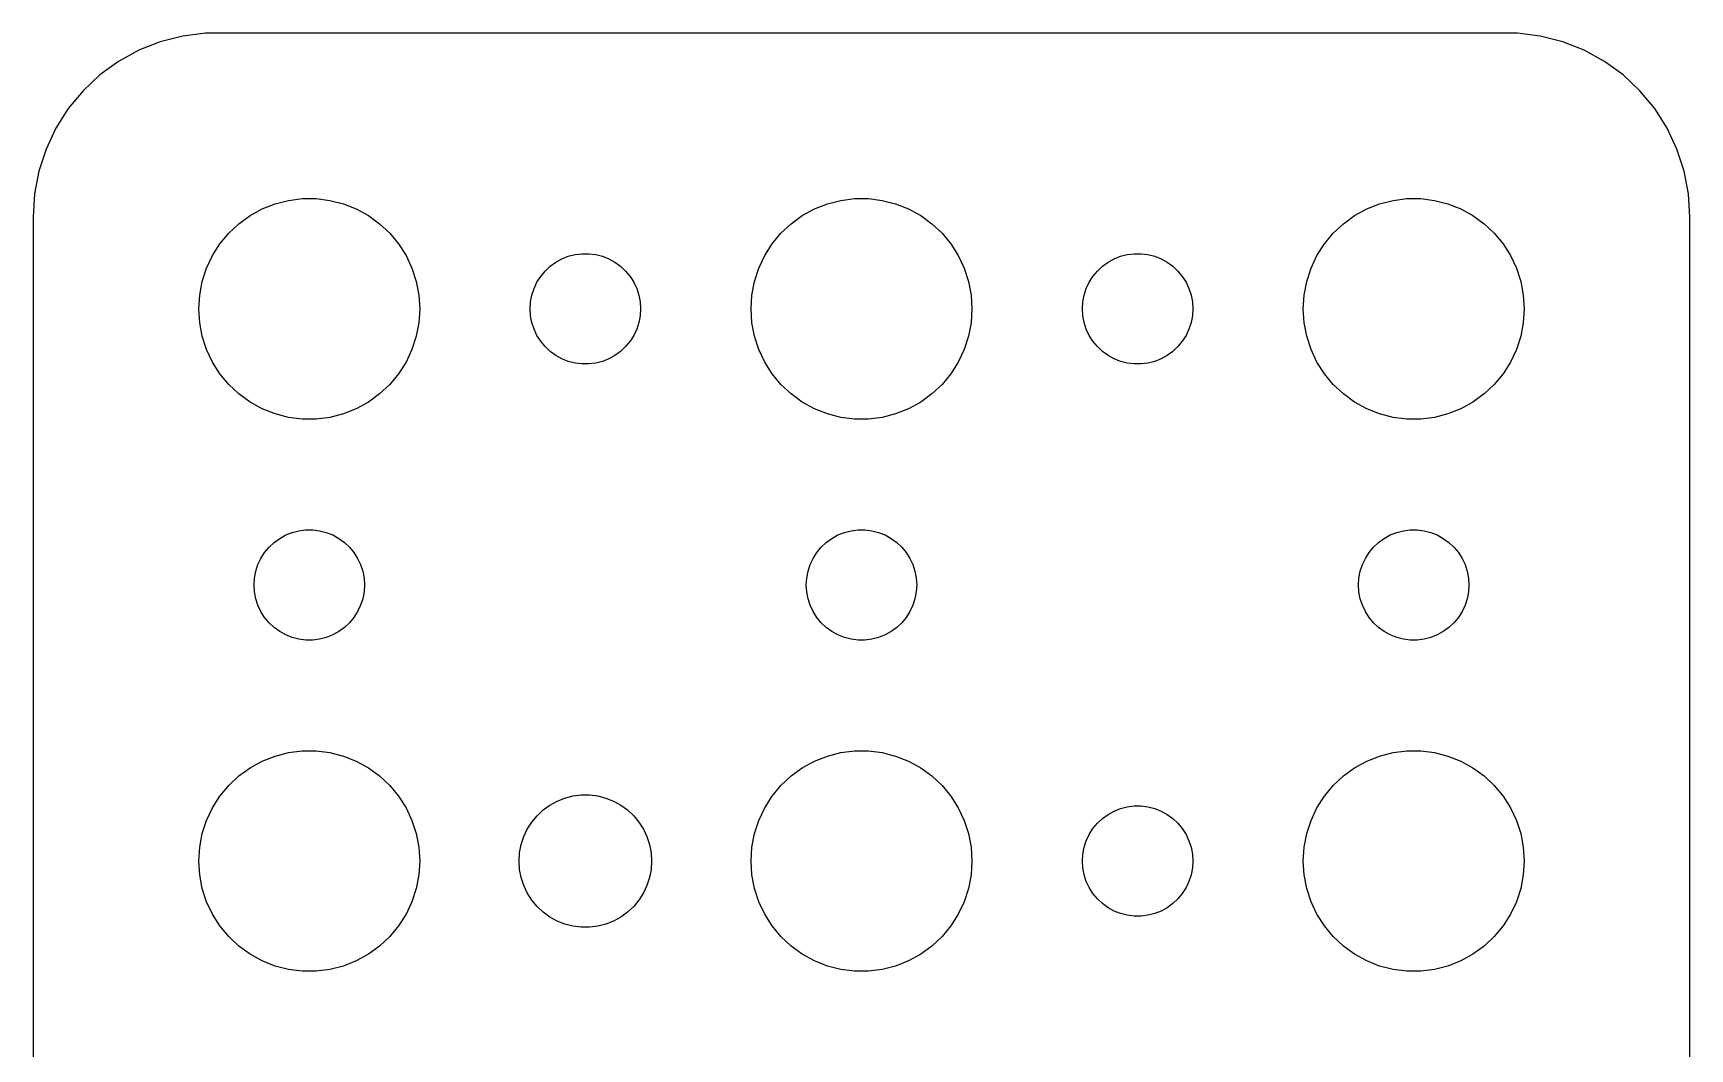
# Model space of a CAD drawing. Header units: metres. Extents: x -22 to 22, y -22 to 244.
# Drawn here: x -22.5 to 22.5, y 78.9 to 106.49 of the extents above; entities that cross this region are included whole.
import ezdxf

# ---------------------------------------------------------------- set-up
doc = ezdxf.new("R2010")
doc.units = ezdxf.units.M

msp = doc.modelspace()

# ---------------------------------------------------------------- linework, layer by layer
for p, q in [((-19.0451, 106.255), (-19.6289, 106.024)), ((-18.4369, 106.411), (-19.0451, 106.255)), ((-17.8139, 106.49), (-18.4369, 106.411)), ((17.8139, 106.49), (-17.8139, 106.49)), ((18.4369, 106.411), (17.8139, 106.49)), ((19.0451, 106.255), (18.4369, 106.411)), ((19.6289, 106.024), (19.0451, 106.255)), ((-19.6289, 106.024), (-20.1791, 105.722)), ((20.1791, 105.722), (19.6289, 106.024)), ((-20.6871, 105.353), (-21.1448, 104.923)), ((-20.1791, 105.722), (-20.6871, 105.353)), ((20.6871, 105.353), (20.1791, 105.722)), ((21.1448, 104.923), (20.6871, 105.353)), ((-21.1448, 104.923), (-21.5451, 104.439)), ((21.5451, 104.439), (21.1448, 104.923)), ((-21.5451, 104.439), (-21.8815, 103.909)), ((21.8815, 103.909), (21.5451, 104.439)), ((-21.8815, 103.909), (-22.1489, 103.341)), ((22.1489, 103.341), (21.8815, 103.909)), ((-22.1489, 103.341), (-22.3429, 102.743)), ((22.3429, 102.743), (22.1489, 103.341)), ((-22.3429, 102.743), (-22.4606, 102.127)), ((22.4606, 102.127), (22.3429, 102.743)), ((-22.4606, 102.127), (-22.5, 101.5)), ((-16.6075, 101.533), (-16.2773, 101.714)), ((-16.2773, 101.714), (-15.927, 101.853)), ((-15.927, 101.853), (-15.5621, 101.947)), ((-15.5621, 101.947), (-15.1884, 101.994)), ((-15.1884, 101.994), (-14.8116, 101.994)), ((-14.8116, 101.994), (-14.4379, 101.947)), ((-14.4379, 101.947), (-14.0729, 101.853)), ((-14.0729, 101.853), (-13.7227, 101.714)), ((-13.7227, 101.714), (-13.3925, 101.533)), ((-1.60747, 101.533), (-1.27733, 101.714)), ((-1.27733, 101.714), (-0.927048, 101.853)), ((-0.927048, 101.853), (-0.562134, 101.947)), ((-0.562134, 101.947), (-0.18837, 101.994)), ((-0.18837, 101.994), (0.18837, 101.994)), ((0.18837, 101.994), (0.562134, 101.947)), ((0.562134, 101.947), (0.927048, 101.853)), ((0.927048, 101.853), (1.27733, 101.714)), ((1.27733, 101.714), (1.60747, 101.533)), ((13.3925, 101.533), (13.7227, 101.714)), ((13.7227, 101.714), (14.0729, 101.853)), ((14.0729, 101.853), (14.4379, 101.947)), ((14.4379, 101.947), (14.8116, 101.994)), ((14.8116, 101.994), (15.1884, 101.994)), ((15.1884, 101.994), (15.5621, 101.947)), ((15.5621, 101.947), (15.927, 101.853)), ((15.927, 101.853), (16.2773, 101.714)), ((16.2773, 101.714), (16.6075, 101.533)), ((22.5, 101.5), (22.4606, 102.127)), ((-22.5, 101.5), (-22.5, 51.5)), ((-17.1869, 101.054), (-16.9123, 101.312)), ((-16.9123, 101.312), (-16.6075, 101.533)), ((-13.3925, 101.533), (-13.0877, 101.312)), ((-13.0877, 101.312), (-12.8131, 101.054)), ((-2.1869, 101.054), (-1.91226, 101.312)), ((-1.91226, 101.312), (-1.60747, 101.533)), ((1.60747, 101.533), (1.91226, 101.312)), ((1.91226, 101.312), (2.1869, 101.054)), ((12.8131, 101.054), (13.0877, 101.312)), ((13.0877, 101.312), (13.3925, 101.533)), ((16.6075, 101.533), (16.9123, 101.312)), ((16.9123, 101.312), (17.1869, 101.054)), ((22.5, 51.5), (22.5, 101.5)), ((-17.427, 100.763), (-17.1869, 101.054)), ((-12.8131, 101.054), (-12.5729, 100.763)), ((-2.42705, 100.763), (-2.1869, 101.054)), ((2.1869, 101.054), (2.42705, 100.763)), ((12.5729, 100.763), (12.8131, 101.054)), ((17.1869, 101.054), (17.427, 100.763)), ((-17.7893, 100.104), (-17.6289, 100.445)), ((-17.6289, 100.445), (-17.427, 100.763)), ((-12.5729, 100.763), (-12.3711, 100.445)), ((-12.3711, 100.445), (-12.2107, 100.104)), ((-8.30373, 100.266), (-8.13866, 100.357)), ((-8.13866, 100.357), (-7.96352, 100.427)), ((-7.96352, 100.427), (-7.78107, 100.473)), ((-7.78107, 100.473), (-7.59418, 100.497)), ((-7.59418, 100.497), (-7.40581, 100.497)), ((-7.40581, 100.497), (-7.21892, 100.473)), ((-7.21892, 100.473), (-7.03647, 100.427)), ((-7.03647, 100.427), (-6.86133, 100.357)), ((-6.86133, 100.357), (-6.69626, 100.266)), ((-2.78932, 100.104), (-2.62891, 100.445)), ((-2.62891, 100.445), (-2.42705, 100.763)), ((2.42705, 100.763), (2.62891, 100.445)), ((2.62891, 100.445), (2.78932, 100.104)), ((6.69626, 100.266), (6.86133, 100.357)), ((6.86133, 100.357), (7.03647, 100.427)), ((7.03647, 100.427), (7.21892, 100.473)), ((7.21892, 100.473), (7.40581, 100.497)), ((7.40581, 100.497), (7.59418, 100.497)), ((7.59418, 100.497), (7.78107, 100.473)), ((7.78107, 100.473), (7.96352, 100.427)), ((7.96352, 100.427), (8.13866, 100.357)), ((8.13866, 100.357), (8.30373, 100.266)), ((12.2107, 100.104), (12.3711, 100.445)), ((12.3711, 100.445), (12.5729, 100.763)), ((17.427, 100.763), (17.6289, 100.445)), ((17.6289, 100.445), (17.7893, 100.104)), ((-17.9057, 99.7461), (-17.7893, 100.104)), ((-12.2107, 100.104), (-12.0942, 99.7461)), ((-8.71352, 99.8817), (-8.59344, 100.027)), ((-8.59344, 100.027), (-8.45613, 100.156)), ((-8.45613, 100.156), (-8.30373, 100.266)), ((-6.69626, 100.266), (-6.54385, 100.156)), ((-6.54385, 100.156), (-6.40654, 100.027)), ((-6.40654, 100.027), (-6.28647, 99.8817)), ((-2.90575, 99.7461), (-2.78932, 100.104)), ((2.78932, 100.104), (2.90575, 99.7461)), ((6.28647, 99.8817), (6.40654, 100.027)), ((6.40654, 100.027), (6.54385, 100.156)), ((6.54385, 100.156), (6.69626, 100.266)), ((8.30373, 100.266), (8.45613, 100.156)), ((8.45613, 100.156), (8.59344, 100.027)), ((8.59344, 100.027), (8.71352, 99.8817)), ((12.0942, 99.7461), (12.2107, 100.104)), ((17.7893, 100.104), (17.9057, 99.7461)), ((-17.9763, 99.376), (-17.9057, 99.7461)), ((-12.0942, 99.7461), (-12.0237, 99.376)), ((-8.95287, 99.373), (-8.89465, 99.5522)), ((-8.89465, 99.5522), (-8.81445, 99.7226)), ((-8.81445, 99.7226), (-8.71352, 99.8817)), ((-6.28647, 99.8817), (-6.18553, 99.7226)), ((-6.18553, 99.7226), (-6.10533, 99.5522)), ((-6.10533, 99.5522), (-6.04712, 99.373)), ((-2.97633, 99.376), (-2.90575, 99.7461)), ((2.90575, 99.7461), (2.97633, 99.376)), ((6.04712, 99.373), (6.10533, 99.5522)), ((6.10533, 99.5522), (6.18553, 99.7226)), ((6.18553, 99.7226), (6.28647, 99.8817)), ((8.71352, 99.8817), (8.81445, 99.7226)), ((8.81445, 99.7226), (8.89465, 99.5522)), ((8.89465, 99.5522), (8.95287, 99.373)), ((12.0237, 99.376), (12.0942, 99.7461)), ((17.9057, 99.7461), (17.9763, 99.376)), ((-18, 99), (-17.9763, 99.376)), ((-17.9763, 98.624), (-18, 99)), ((-12.0237, 99.376), (-12, 99)), ((-12, 99), (-12.0237, 98.624)), ((-9, 99), (-8.98816, 99.188)), ((-8.98816, 98.812), (-9, 99)), ((-8.98816, 99.188), (-8.95287, 99.373)), ((-6.04712, 99.373), (-6.01183, 99.188)), ((-6.01183, 99.188), (-6, 99)), ((-6, 99), (-6.01183, 98.812)), ((-3, 99), (-2.97633, 99.376)), ((-2.97633, 98.624), (-3, 99)), ((2.97633, 99.376), (3, 99)), ((3, 99), (2.97633, 98.624)), ((6, 99), (6.01183, 99.188)), ((6.01183, 98.812), (6, 99)), ((6.01183, 99.188), (6.04712, 99.373)), ((8.95287, 99.373), (8.98816, 99.188)), ((8.98816, 99.188), (9, 99)), ((9, 99), (8.98816, 98.812)), ((12, 99), (12.0237, 99.376)), ((12.0237, 98.624), (12, 99)), ((17.9763, 99.376), (18, 99)), ((18, 99), (17.9763, 98.624)), ((-17.9057, 98.2539), (-17.9763, 98.624)), ((-12.0237, 98.624), (-12.0942, 98.2539)), ((-8.95287, 98.627), (-8.98816, 98.812)), ((-8.89465, 98.4478), (-8.95287, 98.627)), ((-6.04712, 98.627), (-6.10533, 98.4478)), ((-6.01183, 98.812), (-6.04712, 98.627)), ((-2.90575, 98.2539), (-2.97633, 98.624)), ((2.97633, 98.624), (2.90575, 98.2539)), ((6.04712, 98.627), (6.01183, 98.812)), ((6.10533, 98.4478), (6.04712, 98.627)), ((8.95287, 98.627), (8.89465, 98.4478)), ((8.98816, 98.812), (8.95287, 98.627)), ((12.0942, 98.2539), (12.0237, 98.624)), ((17.9763, 98.624), (17.9057, 98.2539)), ((-17.7893, 97.8956), (-17.9057, 98.2539)), ((-12.0942, 98.2539), (-12.2107, 97.8956)), ((-8.81445, 98.2774), (-8.89465, 98.4478)), ((-8.71352, 98.1183), (-8.81445, 98.2774)), ((-8.59344, 97.9732), (-8.71352, 98.1183)), ((-6.28647, 98.1183), (-6.40654, 97.9732)), ((-6.18553, 98.2774), (-6.28647, 98.1183)), ((-6.10533, 98.4478), (-6.18553, 98.2774)), ((-2.78932, 97.8956), (-2.90575, 98.2539)), ((2.90575, 98.2539), (2.78932, 97.8956)), ((6.18553, 98.2774), (6.10533, 98.4478)), ((6.28647, 98.1183), (6.18553, 98.2774)), ((6.40654, 97.9732), (6.28647, 98.1183)), ((8.71352, 98.1183), (8.59344, 97.9732)), ((8.81445, 98.2774), (8.71352, 98.1183)), ((8.89465, 98.4478), (8.81445, 98.2774)), ((12.2107, 97.8956), (12.0942, 98.2539)), ((17.9057, 98.2539), (17.7893, 97.8956)), ((-17.6289, 97.5547), (-17.7893, 97.8956)), ((-12.2107, 97.8956), (-12.3711, 97.5547)), ((-8.45613, 97.8442), (-8.59344, 97.9732)), ((-8.30373, 97.7335), (-8.45613, 97.8442)), ((-8.13866, 97.6427), (-8.30373, 97.7335)), ((-6.69626, 97.7335), (-6.86133, 97.6427)), ((-6.54385, 97.8442), (-6.69626, 97.7335)), ((-6.40654, 97.9732), (-6.54385, 97.8442)), ((-2.62891, 97.5547), (-2.78932, 97.8956)), ((2.78932, 97.8956), (2.62891, 97.5547)), ((6.54385, 97.8442), (6.40654, 97.9732)), ((6.69626, 97.7335), (6.54385, 97.8442)), ((6.86133, 97.6427), (6.69626, 97.7335)), ((8.30373, 97.7335), (8.13866, 97.6427)), ((8.45613, 97.8442), (8.30373, 97.7335)), ((8.59344, 97.9732), (8.45613, 97.8442)), ((12.3711, 97.5547), (12.2107, 97.8956)), ((17.7893, 97.8956), (17.6289, 97.5547)), ((-17.427, 97.2366), (-17.6289, 97.5547)), ((-17.1869, 96.9464), (-17.427, 97.2366)), ((-12.5729, 97.2366), (-12.8131, 96.9464)), ((-12.3711, 97.5547), (-12.5729, 97.2366)), ((-7.96352, 97.5734), (-8.13866, 97.6427)), ((-7.78107, 97.5266), (-7.96352, 97.5734)), ((-7.59418, 97.503), (-7.78107, 97.5266)), ((-7.40581, 97.503), (-7.59418, 97.503)), ((-7.21892, 97.5266), (-7.40581, 97.503)), ((-7.03647, 97.5734), (-7.21892, 97.5266)), ((-6.86133, 97.6427), (-7.03647, 97.5734)), ((-2.42705, 97.2366), (-2.62891, 97.5547)), ((-2.1869, 96.9464), (-2.42705, 97.2366)), ((2.42705, 97.2366), (2.1869, 96.9464)), ((2.62891, 97.5547), (2.42705, 97.2366)), ((7.03647, 97.5734), (6.86133, 97.6427)), ((7.21892, 97.5266), (7.03647, 97.5734)), ((7.40581, 97.503), (7.21892, 97.5266)), ((7.59418, 97.503), (7.40581, 97.503)), ((7.78107, 97.5266), (7.59418, 97.503)), ((7.96352, 97.5734), (7.78107, 97.5266)), ((8.13866, 97.6427), (7.96352, 97.5734)), ((12.5729, 97.2366), (12.3711, 97.5547)), ((12.8131, 96.9464), (12.5729, 97.2366)), ((17.427, 97.2366), (17.1869, 96.9464)), ((17.6289, 97.5547), (17.427, 97.2366)), ((-16.9123, 96.6884), (-17.1869, 96.9464)), ((-12.8131, 96.9464), (-13.0877, 96.6884)), ((-1.91226, 96.6884), (-2.1869, 96.9464)), ((2.1869, 96.9464), (1.91226, 96.6884)), ((13.0877, 96.6884), (12.8131, 96.9464)), ((17.1869, 96.9464), (16.9123, 96.6884)), ((-16.6075, 96.467), (-16.9123, 96.6884)), ((-16.2773, 96.2855), (-16.6075, 96.467)), ((-13.3925, 96.467), (-13.7227, 96.2855)), ((-13.0877, 96.6884), (-13.3925, 96.467)), ((-1.60747, 96.467), (-1.91226, 96.6884)), ((-1.27733, 96.2855), (-1.60747, 96.467)), ((1.60747, 96.467), (1.27733, 96.2855)), ((1.91226, 96.6884), (1.60747, 96.467)), ((13.3925, 96.467), (13.0877, 96.6884)), ((13.7227, 96.2855), (13.3925, 96.467)), ((16.6075, 96.467), (16.2773, 96.2855)), ((16.9123, 96.6884), (16.6075, 96.467)), ((-15.927, 96.1468), (-16.2773, 96.2855)), ((-15.5621, 96.0531), (-15.927, 96.1468)), ((-15.1884, 96.0059), (-15.5621, 96.0531)), ((-14.8116, 96.0059), (-15.1884, 96.0059)), ((-14.4379, 96.0531), (-14.8116, 96.0059)), ((-14.0729, 96.1468), (-14.4379, 96.0531)), ((-13.7227, 96.2855), (-14.0729, 96.1468)), ((-0.927048, 96.1468), (-1.27733, 96.2855)), ((-0.562134, 96.0531), (-0.927048, 96.1468)), ((-0.18837, 96.0059), (-0.562134, 96.0531)), ((0.18837, 96.0059), (-0.18837, 96.0059)), ((0.562134, 96.0531), (0.18837, 96.0059)), ((0.927048, 96.1468), (0.562134, 96.0531)), ((1.27733, 96.2855), (0.927048, 96.1468)), ((14.0729, 96.1468), (13.7227, 96.2855)), ((14.4379, 96.0531), (14.0729, 96.1468)), ((14.8116, 96.0059), (14.4379, 96.0531)), ((15.1884, 96.0059), (14.8116, 96.0059)), ((15.5621, 96.0531), (15.1884, 96.0059)), ((15.927, 96.1468), (15.5621, 96.0531)), ((16.2773, 96.2855), (15.927, 96.1468)), ((-15.9561, 92.6558), (-15.8037, 92.7665)), ((-15.8037, 92.7665), (-15.6387, 92.8572)), ((-15.6387, 92.8572), (-15.4635, 92.9266)), ((-15.4635, 92.9266), (-15.2811, 92.9734)), ((-15.2811, 92.9734), (-15.0942, 92.997)), ((-15.0942, 92.997), (-14.9058, 92.997)), ((-14.9058, 92.997), (-14.7189, 92.9734)), ((-14.7189, 92.9734), (-14.5365, 92.9266)), ((-14.5365, 92.9266), (-14.3613, 92.8572)), ((-14.3613, 92.8572), (-14.1963, 92.7665)), ((-14.1963, 92.7665), (-14.0439, 92.6558)), ((-0.956131, 92.6558), (-0.803726, 92.7665)), ((-0.803726, 92.7665), (-0.638657, 92.8572)), ((-0.638657, 92.8572), (-0.463516, 92.9266)), ((-0.463516, 92.9266), (-0.281067, 92.9734)), ((-0.281067, 92.9734), (-0.094177, 92.997)), ((-0.094177, 92.997), (0.094177, 92.997)), ((0.094177, 92.997), (0.281067, 92.9734)), ((0.281067, 92.9734), (0.463516, 92.9266)), ((0.463516, 92.9266), (0.638657, 92.8572)), ((0.638657, 92.8572), (0.803726, 92.7665)), ((0.803726, 92.7665), (0.956131, 92.6558)), ((14.0439, 92.6558), (14.1963, 92.7665)), ((14.1963, 92.7665), (14.3613, 92.8572)), ((14.3613, 92.8572), (14.5365, 92.9266)), ((14.5365, 92.9266), (14.7189, 92.9734)), ((14.7189, 92.9734), (14.9058, 92.997)), ((14.9058, 92.997), (15.0942, 92.997)), ((15.0942, 92.997), (15.2811, 92.9734)), ((15.2811, 92.9734), (15.4635, 92.9266)), ((15.4635, 92.9266), (15.6387, 92.8572)), ((15.6387, 92.8572), (15.8037, 92.7665)), ((15.8037, 92.7665), (15.9561, 92.6558)), ((-16.3145, 92.2226), (-16.2135, 92.3817)), ((-16.2135, 92.3817), (-16.0934, 92.5268)), ((-16.0934, 92.5268), (-15.9561, 92.6558)), ((-14.0439, 92.6558), (-13.9065, 92.5268)), ((-13.9065, 92.5268), (-13.7865, 92.3817)), ((-13.7865, 92.3817), (-13.6855, 92.2226)), ((-1.31445, 92.2226), (-1.21352, 92.3817)), ((-1.21352, 92.3817), (-1.09344, 92.5268)), ((-1.09344, 92.5268), (-0.956131, 92.6558)), ((0.956131, 92.6558), (1.09344, 92.5268)), ((1.09344, 92.5268), (1.21352, 92.3817)), ((1.21352, 92.3817), (1.31445, 92.2226)), ((13.6855, 92.2226), (13.7865, 92.3817)), ((13.7865, 92.3817), (13.9065, 92.5268)), ((13.9065, 92.5268), (14.0439, 92.6558)), ((15.9561, 92.6558), (16.0934, 92.5268)), ((16.0934, 92.5268), (16.2135, 92.3817)), ((16.2135, 92.3817), (16.3145, 92.2226)), ((-16.4882, 91.688), (-16.4529, 91.873)), ((-16.4529, 91.873), (-16.3947, 92.0522)), ((-16.3947, 92.0522), (-16.3145, 92.2226)), ((-13.6855, 92.2226), (-13.6053, 92.0522)), ((-13.6053, 92.0522), (-13.5471, 91.873)), ((-13.5471, 91.873), (-13.5118, 91.688)), ((-1.48816, 91.688), (-1.45287, 91.873)), ((-1.45287, 91.873), (-1.39465, 92.0522)), ((-1.39465, 92.0522), (-1.31445, 92.2226)), ((1.31445, 92.2226), (1.39465, 92.0522)), ((1.39465, 92.0522), (1.45287, 91.873)), ((1.45287, 91.873), (1.48816, 91.688)), ((13.5118, 91.688), (13.5471, 91.873)), ((13.5471, 91.873), (13.6053, 92.0522)), ((13.6053, 92.0522), (13.6855, 92.2226)), ((16.3145, 92.2226), (16.3947, 92.0522)), ((16.3947, 92.0522), (16.4529, 91.873)), ((16.4529, 91.873), (16.4882, 91.688)), ((-16.5, 91.5), (-16.4882, 91.688)), ((-16.4882, 91.312), (-16.5, 91.5)), ((-13.5118, 91.688), (-13.5, 91.5)), ((-13.5, 91.5), (-13.5118, 91.312)), ((-1.5, 91.5), (-1.48816, 91.688)), ((-1.48816, 91.312), (-1.5, 91.5)), ((1.48816, 91.688), (1.5, 91.5)), ((1.5, 91.5), (1.48816, 91.312)), ((13.5, 91.5), (13.5118, 91.688)), ((13.5118, 91.312), (13.5, 91.5)), ((16.4882, 91.688), (16.5, 91.5)), ((16.5, 91.5), (16.4882, 91.312)), ((-16.4529, 91.127), (-16.4882, 91.312)), ((-16.3947, 90.9478), (-16.4529, 91.127)), ((-16.3145, 90.7774), (-16.3947, 90.9478)), ((-13.6053, 90.9478), (-13.6855, 90.7774)), ((-13.5471, 91.127), (-13.6053, 90.9478)), ((-13.5118, 91.312), (-13.5471, 91.127)), ((-1.45287, 91.127), (-1.48816, 91.312)), ((-1.39465, 90.9478), (-1.45287, 91.127)), ((-1.31445, 90.7774), (-1.39465, 90.9478)), ((1.39465, 90.9478), (1.31445, 90.7774)), ((1.45287, 91.127), (1.39465, 90.9478)), ((1.48816, 91.312), (1.45287, 91.127)), ((13.5471, 91.127), (13.5118, 91.312)), ((13.6053, 90.9478), (13.5471, 91.127)), ((13.6855, 90.7774), (13.6053, 90.9478)), ((16.3947, 90.9478), (16.3145, 90.7774)), ((16.4529, 91.127), (16.3947, 90.9478)), ((16.4882, 91.312), (16.4529, 91.127)), ((-16.2135, 90.6183), (-16.3145, 90.7774)), ((-16.0934, 90.4732), (-16.2135, 90.6183)), ((-15.9561, 90.3442), (-16.0934, 90.4732)), ((-13.9065, 90.4732), (-14.0439, 90.3442)), ((-13.7865, 90.6183), (-13.9065, 90.4732)), ((-13.6855, 90.7774), (-13.7865, 90.6183)), ((-1.21352, 90.6183), (-1.31445, 90.7774)), ((-1.09344, 90.4732), (-1.21352, 90.6183)), ((-0.956131, 90.3442), (-1.09344, 90.4732)), ((1.09344, 90.4732), (0.956131, 90.3442)), ((1.21352, 90.6183), (1.09344, 90.4732)), ((1.31445, 90.7774), (1.21352, 90.6183)), ((13.7865, 90.6183), (13.6855, 90.7774)), ((13.9065, 90.4732), (13.7865, 90.6183)), ((14.0439, 90.3442), (13.9065, 90.4732)), ((16.0934, 90.4732), (15.9561, 90.3442)), ((16.2135, 90.6183), (16.0934, 90.4732)), ((16.3145, 90.7774), (16.2135, 90.6183)), ((-15.8037, 90.2335), (-15.9561, 90.3442)), ((-15.6387, 90.1427), (-15.8037, 90.2335)), ((-15.4635, 90.0734), (-15.6387, 90.1427)), ((-15.2811, 90.0266), (-15.4635, 90.0734)), ((-15.0942, 90.003), (-15.2811, 90.0266)), ((-14.9058, 90.003), (-15.0942, 90.003)), ((-14.7189, 90.0266), (-14.9058, 90.003)), ((-14.5365, 90.0734), (-14.7189, 90.0266)), ((-14.3613, 90.1427), (-14.5365, 90.0734)), ((-14.1963, 90.2335), (-14.3613, 90.1427)), ((-14.0439, 90.3442), (-14.1963, 90.2335)), ((-0.803726, 90.2335), (-0.956131, 90.3442)), ((-0.638657, 90.1427), (-0.803726, 90.2335)), ((-0.463516, 90.0734), (-0.638657, 90.1427)), ((-0.281067, 90.0266), (-0.463516, 90.0734)), ((-0.094177, 90.003), (-0.281067, 90.0266)), ((0.094177, 90.003), (-0.094177, 90.003)), ((0.281067, 90.0266), (0.094177, 90.003)), ((0.463516, 90.0734), (0.281067, 90.0266)), ((0.638657, 90.1427), (0.463516, 90.0734)), ((0.803726, 90.2335), (0.638657, 90.1427)), ((0.956131, 90.3442), (0.803726, 90.2335)), ((14.1963, 90.2335), (14.0439, 90.3442)), ((14.3613, 90.1427), (14.1963, 90.2335)), ((14.5365, 90.0734), (14.3613, 90.1427)), ((14.7189, 90.0266), (14.5365, 90.0734)), ((14.9058, 90.003), (14.7189, 90.0266)), ((15.0942, 90.003), (14.9058, 90.003)), ((15.2811, 90.0266), (15.0942, 90.003)), ((15.4635, 90.0734), (15.2811, 90.0266)), ((15.6387, 90.1427), (15.4635, 90.0734)), ((15.8037, 90.2335), (15.6387, 90.1427)), ((15.9561, 90.3442), (15.8037, 90.2335)), ((-16.2773, 86.7145), (-15.927, 86.8532)), ((-15.927, 86.8532), (-15.5621, 86.9469)), ((-15.5621, 86.9469), (-15.1884, 86.9941)), ((-15.1884, 86.9941), (-14.8116, 86.9941)), ((-14.8116, 86.9941), (-14.4379, 86.9469)), ((-14.4379, 86.9469), (-14.0729, 86.8532)), ((-14.0729, 86.8532), (-13.7227, 86.7145)), ((-1.27733, 86.7145), (-0.927048, 86.8532)), ((-0.927048, 86.8532), (-0.562134, 86.9469)), ((-0.562134, 86.9469), (-0.18837, 86.9941)), ((-0.18837, 86.9941), (0.18837, 86.9941)), ((0.18837, 86.9941), (0.562134, 86.9469)), ((0.562134, 86.9469), (0.927048, 86.8532)), ((0.927048, 86.8532), (1.27733, 86.7145)), ((13.7227, 86.7145), (14.0729, 86.8532)), ((14.0729, 86.8532), (14.4379, 86.9469)), ((14.4379, 86.9469), (14.8116, 86.9941)), ((14.8116, 86.9941), (15.1884, 86.9941)), ((15.1884, 86.9941), (15.5621, 86.9469)), ((15.5621, 86.9469), (15.927, 86.8532)), ((15.927, 86.8532), (16.2773, 86.7145)), ((-16.9123, 86.3115), (-16.6075, 86.533)), ((-16.6075, 86.533), (-16.2773, 86.7145)), ((-13.7227, 86.7145), (-13.3925, 86.533)), ((-13.3925, 86.533), (-13.0877, 86.3115)), ((-1.91226, 86.3115), (-1.60747, 86.533)), ((-1.60747, 86.533), (-1.27733, 86.7145)), ((1.27733, 86.7145), (1.60747, 86.533)), ((1.60747, 86.533), (1.91226, 86.3115)), ((13.0877, 86.3115), (13.3925, 86.533)), ((13.3925, 86.533), (13.7227, 86.7145)), ((16.2773, 86.7145), (16.6075, 86.533)), ((16.6075, 86.533), (16.9123, 86.3115)), ((-17.427, 85.7634), (-17.1869, 86.0536)), ((-17.1869, 86.0536), (-16.9123, 86.3115)), ((-13.0877, 86.3115), (-12.8131, 86.0536)), ((-12.8131, 86.0536), (-12.5729, 85.7634)), ((-2.42705, 85.7634), (-2.1869, 86.0536)), ((-2.1869, 86.0536), (-1.91226, 86.3115)), ((1.91226, 86.3115), (2.1869, 86.0536)), ((2.1869, 86.0536), (2.42705, 85.7634)), ((12.5729, 85.7634), (12.8131, 86.0536)), ((12.8131, 86.0536), (13.0877, 86.3115)), ((16.9123, 86.3115), (17.1869, 86.0536)), ((17.1869, 86.0536), (17.427, 85.7634)), ((-17.6289, 85.4453), (-17.427, 85.7634)), ((-12.5729, 85.7634), (-12.3711, 85.4453)), ((-8.64735, 85.3869), (-8.46448, 85.5198)), ((-8.46448, 85.5198), (-8.26639, 85.6287)), ((-8.26639, 85.6287), (-8.05623, 85.7119)), ((-8.05623, 85.7119), (-7.83728, 85.7681)), ((-7.83728, 85.7681), (-7.61302, 85.7964)), ((-7.61302, 85.7964), (-7.38696, 85.7964)), ((-7.38696, 85.7964), (-7.1627, 85.7681)), ((-7.1627, 85.7681), (-6.94376, 85.7119)), ((-6.94376, 85.7119), (-6.7336, 85.6287)), ((-6.7336, 85.6287), (-6.53551, 85.5198)), ((-6.53551, 85.5198), (-6.35263, 85.3869)), ((-2.62891, 85.4453), (-2.42705, 85.7634)), ((2.42705, 85.7634), (2.62891, 85.4453)), ((12.3711, 85.4453), (12.5729, 85.7634)), ((17.427, 85.7634), (17.6289, 85.4453)), ((-17.9057, 84.7461), (-17.7893, 85.1044)), ((-17.7893, 85.1044), (-17.6289, 85.4453)), ((-12.3711, 85.4453), (-12.2107, 85.1044)), ((-12.2107, 85.1044), (-12.0942, 84.7461)), ((-9.07735, 84.8671), (-8.95622, 85.058)), ((-8.95622, 85.058), (-8.81213, 85.2322)), ((-8.81213, 85.2322), (-8.64735, 85.3869)), ((-6.35263, 85.3869), (-6.18785, 85.2322)), ((-6.18785, 85.2322), (-6.04376, 85.058)), ((-6.04376, 85.058), (-5.92264, 84.8671)), ((-2.90575, 84.7461), (-2.78932, 85.1044)), ((-2.78932, 85.1044), (-2.62891, 85.4453)), ((2.62891, 85.4453), (2.78932, 85.1044)), ((2.78932, 85.1044), (2.90575, 84.7461)), ((6.40654, 85.0268), (6.54385, 85.1558)), ((6.54385, 85.1558), (6.69626, 85.2665)), ((6.69626, 85.2665), (6.86133, 85.3572)), ((6.86133, 85.3572), (7.03647, 85.4266)), ((7.03647, 85.4266), (7.21892, 85.4734)), ((7.21892, 85.4734), (7.40581, 85.497)), ((7.40581, 85.497), (7.59418, 85.497)), ((7.59418, 85.497), (7.78107, 85.4734)), ((7.78107, 85.4734), (7.96352, 85.4266)), ((7.96352, 85.4266), (8.13866, 85.3572)), ((8.13866, 85.3572), (8.30373, 85.2665)), ((8.30373, 85.2665), (8.45613, 85.1558)), ((8.45613, 85.1558), (8.59344, 85.0268)), ((12.0942, 84.7461), (12.2107, 85.1044)), ((12.2107, 85.1044), (12.3711, 85.4453)), ((17.6289, 85.4453), (17.7893, 85.1044)), ((17.7893, 85.1044), (17.9057, 84.7461)), ((-17.9763, 84.376), (-17.9057, 84.7461)), ((-12.0942, 84.7461), (-12.0237, 84.376)), ((-9.24344, 84.4476), (-9.17358, 84.6626)), ((-9.17358, 84.6626), (-9.07735, 84.8671)), ((-5.92264, 84.8671), (-5.8264, 84.6626)), ((-5.8264, 84.6626), (-5.75655, 84.4476)), ((-2.97633, 84.376), (-2.90575, 84.7461)), ((2.90575, 84.7461), (2.97633, 84.376)), ((6.10533, 84.5522), (6.18553, 84.7226)), ((6.18553, 84.7226), (6.28647, 84.8817)), ((6.28647, 84.8817), (6.40654, 85.0268)), ((8.59344, 85.0268), (8.71352, 84.8817)), ((8.71352, 84.8817), (8.81445, 84.7226)), ((8.81445, 84.7226), (8.89465, 84.5522)), ((12.0237, 84.376), (12.0942, 84.7461)), ((17.9057, 84.7461), (17.9763, 84.376)), ((-18, 84), (-17.9763, 84.376)), ((-12.0237, 84.376), (-12, 84)), ((-9.29999, 84), (-9.2858, 84.2256)), ((-9.2858, 84.2256), (-9.24344, 84.4476)), ((-5.75655, 84.4476), (-5.71419, 84.2256)), ((-5.71419, 84.2256), (-5.7, 84)), ((-3, 84), (-2.97633, 84.376)), ((2.97633, 84.376), (3, 84)), ((6, 84), (6.01183, 84.188)), ((6.01183, 84.188), (6.04712, 84.373)), ((6.04712, 84.373), (6.10533, 84.5522)), ((8.89465, 84.5522), (8.95287, 84.373)), ((8.95287, 84.373), (8.98816, 84.188)), ((8.98816, 84.188), (9, 84)), ((12, 84), (12.0237, 84.376)), ((17.9763, 84.376), (18, 84)), ((-17.9763, 83.624), (-18, 84)), ((-12, 84), (-12.0237, 83.624)), ((-9.2858, 83.7744), (-9.29999, 84)), ((-9.24344, 83.5524), (-9.2858, 83.7744)), ((-5.71419, 83.7744), (-5.75655, 83.5524)), ((-5.7, 84), (-5.71419, 83.7744)), ((-2.97633, 83.624), (-3, 84)), ((3, 84), (2.97633, 83.624)), ((6.01183, 83.812), (6, 84)), ((6.04712, 83.627), (6.01183, 83.812)), ((8.98816, 83.812), (8.95287, 83.627)), ((9, 84), (8.98816, 83.812)), ((12.0237, 83.624), (12, 84)), ((18, 84), (17.9763, 83.624)), ((-17.9057, 83.2539), (-17.9763, 83.624)), ((-17.7893, 82.8956), (-17.9057, 83.2539)), ((-12.0942, 83.2539), (-12.2107, 82.8956)), ((-12.0237, 83.624), (-12.0942, 83.2539)), ((-9.17358, 83.3374), (-9.24344, 83.5524)), ((-9.07735, 83.1328), (-9.17358, 83.3374)), ((-5.8264, 83.3374), (-5.92264, 83.1328)), ((-5.75655, 83.5524), (-5.8264, 83.3374)), ((-2.90575, 83.2539), (-2.97633, 83.624)), ((-2.78932, 82.8956), (-2.90575, 83.2539)), ((2.90575, 83.2539), (2.78932, 82.8956)), ((2.97633, 83.624), (2.90575, 83.2539)), ((6.10533, 83.4478), (6.04712, 83.627)), ((6.18553, 83.2774), (6.10533, 83.4478)), ((6.28647, 83.1183), (6.18553, 83.2774)), ((8.81445, 83.2774), (8.71352, 83.1183)), ((8.89465, 83.4478), (8.81445, 83.2774)), ((8.95287, 83.627), (8.89465, 83.4478)), ((12.0942, 83.2539), (12.0237, 83.624)), ((12.2107, 82.8956), (12.0942, 83.2539)), ((17.9057, 83.2539), (17.7893, 82.8956)), ((17.9763, 83.624), (17.9057, 83.2539)), ((-17.6289, 82.5547), (-17.7893, 82.8956)), ((-12.2107, 82.8956), (-12.3711, 82.5547)), ((-8.95622, 82.942), (-9.07735, 83.1328)), ((-8.81213, 82.7678), (-8.95622, 82.942)), ((-6.04376, 82.942), (-6.18785, 82.7678)), ((-5.92264, 83.1328), (-6.04376, 82.942)), ((-2.62891, 82.5547), (-2.78932, 82.8956)), ((2.78932, 82.8956), (2.62891, 82.5547)), ((6.40654, 82.9732), (6.28647, 83.1183)), ((6.54385, 82.8442), (6.40654, 82.9732)), ((6.69626, 82.7335), (6.54385, 82.8442)), ((8.45613, 82.8442), (8.30373, 82.7335)), ((8.59344, 82.9732), (8.45613, 82.8442)), ((8.71352, 83.1183), (8.59344, 82.9732)), ((12.3711, 82.5547), (12.2107, 82.8956)), ((17.7893, 82.8956), (17.6289, 82.5547)), ((-17.427, 82.2366), (-17.6289, 82.5547)), ((-12.3711, 82.5547), (-12.5729, 82.2366)), ((-8.64735, 82.6131), (-8.81213, 82.7678)), ((-8.46448, 82.4802), (-8.64735, 82.6131)), ((-8.26639, 82.3713), (-8.46448, 82.4802)), ((-8.05623, 82.2881), (-8.26639, 82.3713)), ((-6.7336, 82.3713), (-6.94376, 82.2881)), ((-6.53551, 82.4802), (-6.7336, 82.3713)), ((-6.35263, 82.6131), (-6.53551, 82.4802)), ((-6.18785, 82.7678), (-6.35263, 82.6131)), ((-2.42705, 82.2366), (-2.62891, 82.5547)), ((2.62891, 82.5547), (2.42705, 82.2366)), ((6.86133, 82.6427), (6.69626, 82.7335)), ((7.03647, 82.5734), (6.86133, 82.6427)), ((7.21892, 82.5266), (7.03647, 82.5734)), ((7.40581, 82.5029), (7.21892, 82.5266)), ((7.59418, 82.5029), (7.40581, 82.5029)), ((7.78107, 82.5266), (7.59418, 82.5029)), ((7.96352, 82.5734), (7.78107, 82.5266)), ((8.13866, 82.6427), (7.96352, 82.5734)), ((8.30373, 82.7335), (8.13866, 82.6427)), ((12.5729, 82.2366), (12.3711, 82.5547)), ((17.6289, 82.5547), (17.427, 82.2366)), ((-17.1869, 81.9464), (-17.427, 82.2366)), ((-16.9123, 81.6884), (-17.1869, 81.9464)), ((-12.8131, 81.9464), (-13.0877, 81.6884)), ((-12.5729, 82.2366), (-12.8131, 81.9464)), ((-7.83728, 82.2319), (-8.05623, 82.2881)), ((-7.61302, 82.2036), (-7.83728, 82.2319)), ((-7.38696, 82.2036), (-7.61302, 82.2036)), ((-7.1627, 82.2319), (-7.38696, 82.2036)), ((-6.94376, 82.2881), (-7.1627, 82.2319)), ((-2.1869, 81.9464), (-2.42705, 82.2366)), ((-1.91226, 81.6884), (-2.1869, 81.9464)), ((2.1869, 81.9464), (1.91226, 81.6884)), ((2.42705, 82.2366), (2.1869, 81.9464)), ((12.8131, 81.9464), (12.5729, 82.2366)), ((13.0877, 81.6884), (12.8131, 81.9464)), ((17.1869, 81.9464), (16.9123, 81.6884)), ((17.427, 82.2366), (17.1869, 81.9464)), ((-16.6075, 81.467), (-16.9123, 81.6884)), ((-16.2773, 81.2855), (-16.6075, 81.467)), ((-13.3925, 81.467), (-13.7227, 81.2855)), ((-13.0877, 81.6884), (-13.3925, 81.467)), ((-1.60747, 81.467), (-1.91226, 81.6884)), ((-1.27733, 81.2855), (-1.60747, 81.467)), ((1.60747, 81.467), (1.27733, 81.2855)), ((1.91226, 81.6884), (1.60747, 81.467)), ((13.3925, 81.467), (13.0877, 81.6884)), ((13.7227, 81.2855), (13.3925, 81.467)), ((16.6075, 81.467), (16.2773, 81.2855)), ((16.9123, 81.6884), (16.6075, 81.467)), ((-15.927, 81.1468), (-16.2773, 81.2855)), ((-15.5621, 81.0531), (-15.927, 81.1468)), ((-15.1884, 81.0059), (-15.5621, 81.0531)), ((-14.8116, 81.0059), (-15.1884, 81.0059)), ((-14.4379, 81.0531), (-14.8116, 81.0059)), ((-14.0729, 81.1468), (-14.4379, 81.0531)), ((-13.7227, 81.2855), (-14.0729, 81.1468)), ((-0.927048, 81.1468), (-1.27733, 81.2855)), ((-0.562134, 81.0531), (-0.927048, 81.1468)), ((-0.18837, 81.0059), (-0.562134, 81.0531)), ((0.18837, 81.0059), (-0.18837, 81.0059)), ((0.562134, 81.0531), (0.18837, 81.0059)), ((0.927048, 81.1468), (0.562134, 81.0531)), ((1.27733, 81.2855), (0.927048, 81.1468)), ((14.0729, 81.1468), (13.7227, 81.2855)), ((14.4379, 81.0531), (14.0729, 81.1468)), ((14.8116, 81.0059), (14.4379, 81.0531)), ((15.1884, 81.0059), (14.8116, 81.0059)), ((15.5621, 81.0531), (15.1884, 81.0059)), ((15.927, 81.1468), (15.5621, 81.0531)), ((16.2773, 81.2855), (15.927, 81.1468))]:
    msp.add_line(p, q)

doc.saveas('drawing.dxf')
